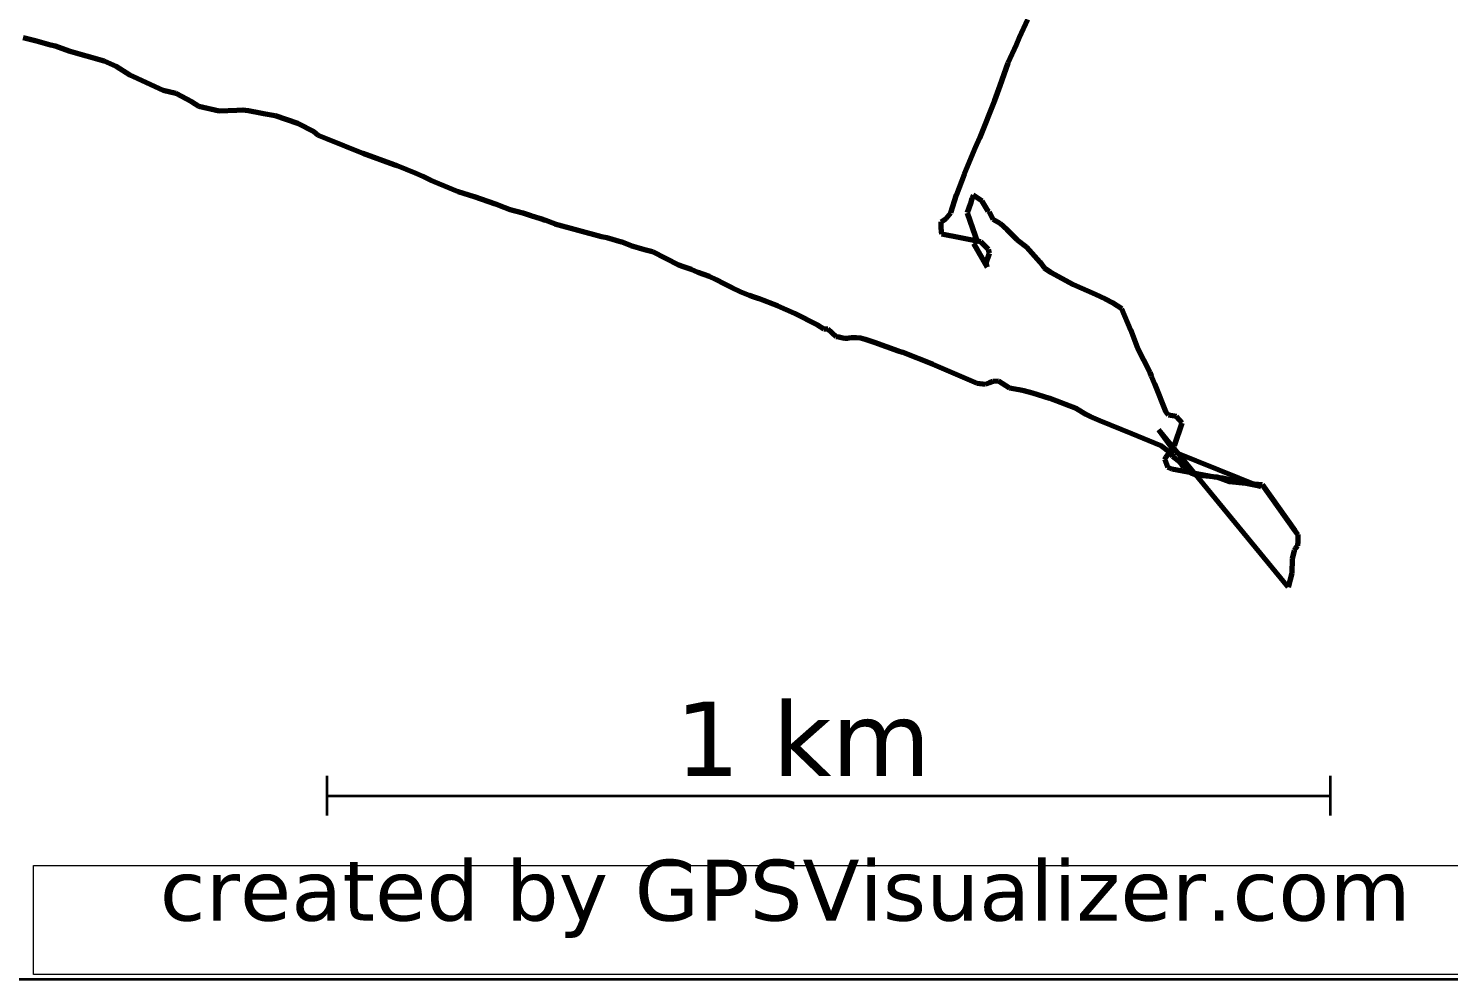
# Model space of a CAD drawing. Header units: inches. Extents: x 0 to 210, y 43 to 254.
# Drawn here: x 80.9 to 123.9, y 43.38 to 72.18 of the extents above; entities that cross this region are included whole.
import ezdxf

# ---------------------------------------------------------------- set-up
doc = ezdxf.new("R2010")
doc.units = ezdxf.units.IN
doc.header["$MEASUREMENT"] = 0
doc.layers.add('Layer 1', color=7, linetype='Continuous')

# ---------------------------------------------------------------- blocks, each defined once
blk = doc.blocks.new('block 475')
at = {"layer": 'Layer 1', "color": 12, "lineweight": 70, "true_color": 0xcc0000}
blk.add_lwpolyline([(80.746, 71.903), (81.152, 71.801)], dxfattribs=at)
blk = doc.blocks.new('block 476')
at = {"layer": 'Layer 1', "color": 12, "lineweight": 70, "true_color": 0xcc0000}
blk.add_lwpolyline([(81.152, 71.801), (81.574, 71.683)], dxfattribs=at)
blk = doc.blocks.new('block 477')
at = {"layer": 'Layer 1', "color": 12, "lineweight": 70, "true_color": 0xcc0000}
blk.add_lwpolyline([(81.574, 71.683), (81.712, 71.646)], dxfattribs=at)
blk = doc.blocks.new('block 478')
at = {"layer": 'Layer 1', "color": 12, "lineweight": 70, "true_color": 0xcc0000}
blk.add_lwpolyline([(81.712, 71.646), (82.13, 71.498)], dxfattribs=at)
blk = doc.blocks.new('block 479')
at = {"layer": 'Layer 1', "color": 12, "lineweight": 70, "true_color": 0xcc0000}
blk.add_lwpolyline([(82.13, 71.498), (83.193, 71.198)], dxfattribs=at)
blk = doc.blocks.new('block 480')
at = {"layer": 'Layer 1', "color": 12, "lineweight": 70, "true_color": 0xcc0000}
blk.add_lwpolyline([(83.193, 71.198), (83.559, 71.036)], dxfattribs=at)
blk = doc.blocks.new('block 481')
at = {"layer": 'Layer 1', "color": 12, "lineweight": 70, "true_color": 0xcc0000}
blk.add_lwpolyline([(83.559, 71.036), (83.971, 70.773)], dxfattribs=at)
blk = doc.blocks.new('block 482')
at = {"layer": 'Layer 1', "color": 12, "lineweight": 70, "true_color": 0xcc0000}
blk.add_lwpolyline([(83.971, 70.773), (84.081, 70.716)], dxfattribs=at)
blk = doc.blocks.new('block 483')
at = {"layer": 'Layer 1', "color": 12, "lineweight": 70, "true_color": 0xcc0000}
blk.add_lwpolyline([(84.081, 70.716), (84.987, 70.301)], dxfattribs=at)
blk = doc.blocks.new('block 484')
at = {"layer": 'Layer 1', "color": 12, "lineweight": 70, "true_color": 0xcc0000}
blk.add_lwpolyline([(84.987, 70.301), (85.367, 70.217)], dxfattribs=at)
blk = doc.blocks.new('block 485')
at = {"layer": 'Layer 1', "color": 12, "lineweight": 70, "true_color": 0xcc0000}
blk.add_lwpolyline([(85.367, 70.217), (85.844, 69.964)], dxfattribs=at)
blk = doc.blocks.new('block 486')
at = {"layer": 'Layer 1', "color": 12, "lineweight": 70, "true_color": 0xcc0000}
blk.add_lwpolyline([(85.844, 69.964), (86.066, 69.819)], dxfattribs=at)
blk = doc.blocks.new('block 487')
at = {"layer": 'Layer 1', "color": 12, "lineweight": 70, "true_color": 0xcc0000}
blk.add_lwpolyline([(86.066, 69.819), (86.68, 69.684)], dxfattribs=at)
blk = doc.blocks.new('block 488')
at = {"layer": 'Layer 1', "color": 12, "lineweight": 70, "true_color": 0xcc0000}
blk.add_lwpolyline([(86.68, 69.684), (87.215, 69.698)], dxfattribs=at)
blk = doc.blocks.new('block 489')
at = {"layer": 'Layer 1', "color": 12, "lineweight": 70, "true_color": 0xcc0000}
blk.add_lwpolyline([(87.215, 69.698), (87.4, 69.708)], dxfattribs=at)
blk = doc.blocks.new('block 490')
at = {"layer": 'Layer 1', "color": 12, "lineweight": 70, "true_color": 0xcc0000}
blk.add_lwpolyline([(87.4, 69.708), (87.554, 69.691)], dxfattribs=at)
blk = doc.blocks.new('block 491')
at = {"layer": 'Layer 1', "color": 12, "lineweight": 70, "true_color": 0xcc0000}
blk.add_lwpolyline([(87.554, 69.691), (87.916, 69.617)], dxfattribs=at)
blk = doc.blocks.new('block 492')
at = {"layer": 'Layer 1', "color": 12, "lineweight": 70, "true_color": 0xcc0000}
blk.add_lwpolyline([(87.916, 69.617), (88.022, 69.6)], dxfattribs=at)
blk = doc.blocks.new('block 493')
at = {"layer": 'Layer 1', "color": 12, "lineweight": 70, "true_color": 0xcc0000}
blk.add_lwpolyline([(88.022, 69.6), (88.372, 69.536)], dxfattribs=at)
blk = doc.blocks.new('block 494')
at = {"layer": 'Layer 1', "color": 12, "lineweight": 70, "true_color": 0xcc0000}
blk.add_lwpolyline([(88.372, 69.536), (89.046, 69.304)], dxfattribs=at)
blk = doc.blocks.new('block 495')
at = {"layer": 'Layer 1', "color": 12, "lineweight": 70, "true_color": 0xcc0000}
blk.add_lwpolyline([(89.046, 69.304), (89.549, 69.054)], dxfattribs=at)
blk = doc.blocks.new('block 496')
at = {"layer": 'Layer 1', "color": 12, "lineweight": 70, "true_color": 0xcc0000}
blk.add_lwpolyline([(89.549, 69.054), (89.672, 68.943)], dxfattribs=at)
blk = doc.blocks.new('block 497')
at = {"layer": 'Layer 1', "color": 12, "lineweight": 70, "true_color": 0xcc0000}
blk.add_lwpolyline([(89.672, 68.943), (89.93, 68.845)], dxfattribs=at)
blk = doc.blocks.new('block 498')
at = {"layer": 'Layer 1', "color": 12, "lineweight": 70, "true_color": 0xcc0000}
blk.add_lwpolyline([(89.93, 68.845), (91.029, 68.403)], dxfattribs=at)
blk = doc.blocks.new('block 499')
at = {"layer": 'Layer 1', "color": 12, "lineweight": 70, "true_color": 0xcc0000}
blk.add_lwpolyline([(91.029, 68.403), (91.965, 68.06)], dxfattribs=at)
blk = doc.blocks.new('block 500')
at = {"layer": 'Layer 1', "color": 12, "lineweight": 70, "true_color": 0xcc0000}
blk.add_lwpolyline([(91.965, 68.06), (92.067, 68.03)], dxfattribs=at)
blk = doc.blocks.new('block 501')
at = {"layer": 'Layer 1', "color": 12, "lineweight": 70, "true_color": 0xcc0000}
blk.add_lwpolyline([(92.067, 68.03), (92.614, 67.804)], dxfattribs=at)
blk = doc.blocks.new('block 502')
at = {"layer": 'Layer 1', "color": 12, "lineweight": 70, "true_color": 0xcc0000}
blk.add_lwpolyline([(92.614, 67.804), (92.85, 67.706)], dxfattribs=at)
blk = doc.blocks.new('block 503')
at = {"layer": 'Layer 1', "color": 12, "lineweight": 70, "true_color": 0xcc0000}
blk.add_lwpolyline([(92.85, 67.706), (93.091, 67.581)], dxfattribs=at)
blk = doc.blocks.new('block 504')
at = {"layer": 'Layer 1', "color": 12, "lineweight": 70, "true_color": 0xcc0000}
blk.add_lwpolyline([(93.091, 67.581), (93.74, 67.308)], dxfattribs=at)
blk = doc.blocks.new('block 505')
at = {"layer": 'Layer 1', "color": 12, "lineweight": 70, "true_color": 0xcc0000}
blk.add_lwpolyline([(93.74, 67.308), (93.913, 67.241)], dxfattribs=at)
blk = doc.blocks.new('block 506')
at = {"layer": 'Layer 1', "color": 12, "lineweight": 70, "true_color": 0xcc0000}
blk.add_lwpolyline([(93.913, 67.241), (94.402, 67.082)], dxfattribs=at)
blk = doc.blocks.new('block 507')
at = {"layer": 'Layer 1', "color": 12, "lineweight": 70, "true_color": 0xcc0000}
blk.add_lwpolyline([(94.402, 67.082), (95.04, 66.863)], dxfattribs=at)
blk = doc.blocks.new('block 508')
at = {"layer": 'Layer 1', "color": 12, "lineweight": 70, "true_color": 0xcc0000}
blk.add_lwpolyline([(95.04, 66.863), (95.323, 66.755)], dxfattribs=at)
blk = doc.blocks.new('block 509')
at = {"layer": 'Layer 1', "color": 12, "lineweight": 70, "true_color": 0xcc0000}
blk.add_lwpolyline([(95.323, 66.755), (95.454, 66.701)], dxfattribs=at)
blk = doc.blocks.new('block 510')
at = {"layer": 'Layer 1', "color": 12, "lineweight": 70, "true_color": 0xcc0000}
blk.add_lwpolyline([(95.454, 66.701), (95.873, 66.587)], dxfattribs=at)
blk = doc.blocks.new('block 511')
at = {"layer": 'Layer 1', "color": 12, "lineweight": 70, "true_color": 0xcc0000}
blk.add_lwpolyline([(95.873, 66.587), (96.118, 66.513)], dxfattribs=at)
blk = doc.blocks.new('block 512')
at = {"layer": 'Layer 1', "color": 12, "lineweight": 70, "true_color": 0xcc0000}
blk.add_lwpolyline([(96.118, 66.513), (96.405, 66.422)], dxfattribs=at)
blk = doc.blocks.new('block 513')
at = {"layer": 'Layer 1', "color": 12, "lineweight": 70, "true_color": 0xcc0000}
blk.add_lwpolyline([(96.405, 66.422), (96.547, 66.368)], dxfattribs=at)
blk = doc.blocks.new('block 514')
at = {"layer": 'Layer 1', "color": 12, "lineweight": 70, "true_color": 0xcc0000}
blk.add_lwpolyline([(96.547, 66.368), (96.844, 66.256)], dxfattribs=at)
blk = doc.blocks.new('block 515')
at = {"layer": 'Layer 1', "color": 12, "lineweight": 70, "true_color": 0xcc0000}
blk.add_lwpolyline([(96.844, 66.256), (98.257, 65.875)], dxfattribs=at)
blk = doc.blocks.new('block 516')
at = {"layer": 'Layer 1', "color": 12, "lineweight": 70, "true_color": 0xcc0000}
blk.add_lwpolyline([(98.257, 65.875), (98.413, 65.845)], dxfattribs=at)
blk = doc.blocks.new('block 517')
at = {"layer": 'Layer 1', "color": 12, "lineweight": 70, "true_color": 0xcc0000}
blk.add_lwpolyline([(98.413, 65.845), (98.863, 65.717)], dxfattribs=at)
blk = doc.blocks.new('block 518')
at = {"layer": 'Layer 1', "color": 12, "lineweight": 70, "true_color": 0xcc0000}
blk.add_lwpolyline([(98.863, 65.717), (99.141, 65.603)], dxfattribs=at)
blk = doc.blocks.new('block 519')
at = {"layer": 'Layer 1', "color": 12, "lineweight": 70, "true_color": 0xcc0000}
blk.add_lwpolyline([(99.141, 65.603), (99.556, 65.481)], dxfattribs=at)
blk = doc.blocks.new('block 520')
at = {"layer": 'Layer 1', "color": 12, "lineweight": 70, "true_color": 0xcc0000}
blk.add_lwpolyline([(99.556, 65.481), (99.683, 65.454)], dxfattribs=at)
blk = doc.blocks.new('block 521')
at = {"layer": 'Layer 1', "color": 12, "lineweight": 70, "true_color": 0xcc0000}
blk.add_lwpolyline([(99.683, 65.454), (99.803, 65.42)], dxfattribs=at)
blk = doc.blocks.new('block 522')
at = {"layer": 'Layer 1', "color": 12, "lineweight": 70, "true_color": 0xcc0000}
blk.add_lwpolyline([(99.803, 65.42), (100.59, 65.013)], dxfattribs=at)
blk = doc.blocks.new('block 523')
at = {"layer": 'Layer 1', "color": 12, "lineweight": 70, "true_color": 0xcc0000}
blk.add_lwpolyline([(100.59, 65.013), (100.723, 64.972)], dxfattribs=at)
blk = doc.blocks.new('block 524')
at = {"layer": 'Layer 1', "color": 12, "lineweight": 70, "true_color": 0xcc0000}
blk.add_lwpolyline([(100.723, 64.972), (100.966, 64.888)], dxfattribs=at)
blk = doc.blocks.new('block 525')
at = {"layer": 'Layer 1', "color": 12, "lineweight": 70, "true_color": 0xcc0000}
blk.add_lwpolyline([(100.966, 64.888), (101.174, 64.794)], dxfattribs=at)
blk = doc.blocks.new('block 526')
at = {"layer": 'Layer 1', "color": 12, "lineweight": 70, "true_color": 0xcc0000}
blk.add_lwpolyline([(101.174, 64.794), (101.513, 64.672)], dxfattribs=at)
blk = doc.blocks.new('block 527')
at = {"layer": 'Layer 1', "color": 12, "lineweight": 70, "true_color": 0xcc0000}
blk.add_lwpolyline([(101.513, 64.672), (101.73, 64.571)], dxfattribs=at)
blk = doc.blocks.new('block 528')
at = {"layer": 'Layer 1', "color": 12, "lineweight": 70, "true_color": 0xcc0000}
blk.add_lwpolyline([(101.73, 64.571), (101.963, 64.45)], dxfattribs=at)
blk = doc.blocks.new('block 529')
at = {"layer": 'Layer 1', "color": 12, "lineweight": 70, "true_color": 0xcc0000}
blk.add_lwpolyline([(101.963, 64.45), (102.198, 64.332)], dxfattribs=at)
blk = doc.blocks.new('block 530')
at = {"layer": 'Layer 1', "color": 12, "lineweight": 70, "true_color": 0xcc0000}
blk.add_lwpolyline([(102.198, 64.332), (102.45, 64.214)], dxfattribs=at)
blk = doc.blocks.new('block 531')
at = {"layer": 'Layer 1', "color": 12, "lineweight": 70, "true_color": 0xcc0000}
blk.add_lwpolyline([(102.45, 64.214), (102.731, 64.099)], dxfattribs=at)
blk = doc.blocks.new('block 532')
at = {"layer": 'Layer 1', "color": 12, "lineweight": 70, "true_color": 0xcc0000}
blk.add_lwpolyline([(102.731, 64.099), (102.87, 64.049)], dxfattribs=at)
blk = doc.blocks.new('block 533')
at = {"layer": 'Layer 1', "color": 12, "lineweight": 70, "true_color": 0xcc0000}
blk.add_lwpolyline([(102.87, 64.049), (103.022, 63.998)], dxfattribs=at)
blk = doc.blocks.new('block 534')
at = {"layer": 'Layer 1', "color": 12, "lineweight": 70, "true_color": 0xcc0000}
blk.add_lwpolyline([(103.022, 63.998), (103.59, 63.776)], dxfattribs=at)
blk = doc.blocks.new('block 535')
at = {"layer": 'Layer 1', "color": 12, "lineweight": 70, "true_color": 0xcc0000}
blk.add_lwpolyline([(103.59, 63.776), (104.094, 63.557)], dxfattribs=at)
blk = doc.blocks.new('block 536')
at = {"layer": 'Layer 1', "color": 12, "lineweight": 70, "true_color": 0xcc0000}
blk.add_lwpolyline([(104.094, 63.557), (104.791, 63.202)], dxfattribs=at)
blk = doc.blocks.new('block 537')
at = {"layer": 'Layer 1', "color": 12, "lineweight": 70, "true_color": 0xcc0000}
blk.add_lwpolyline([(104.791, 63.202), (104.984, 63.085)], dxfattribs=at)
blk = doc.blocks.new('block 538')
at = {"layer": 'Layer 1', "color": 12, "lineweight": 70, "true_color": 0xcc0000}
blk.add_lwpolyline([(104.984, 63.085), (105.107, 63.081)], dxfattribs=at)
blk = doc.blocks.new('block 539')
at = {"layer": 'Layer 1', "color": 12, "lineweight": 70, "true_color": 0xcc0000}
blk.add_lwpolyline([(105.107, 63.081), (105.359, 62.849)], dxfattribs=at)
blk = doc.blocks.new('block 540')
at = {"layer": 'Layer 1', "color": 12, "lineweight": 70, "true_color": 0xcc0000}
blk.add_lwpolyline([(105.359, 62.849), (105.44, 62.838)], dxfattribs=at)
blk = doc.blocks.new('block 541')
at = {"layer": 'Layer 1', "color": 12, "lineweight": 70, "true_color": 0xcc0000}
blk.add_lwpolyline([(105.44, 62.838), (105.525, 62.818)], dxfattribs=at)
blk = doc.blocks.new('block 542')
at = {"layer": 'Layer 1', "color": 12, "lineweight": 70, "true_color": 0xcc0000}
blk.add_lwpolyline([(105.525, 62.818), (105.615, 62.794)], dxfattribs=at)
blk = doc.blocks.new('block 543')
at = {"layer": 'Layer 1', "color": 12, "lineweight": 70, "true_color": 0xcc0000}
blk.add_lwpolyline([(105.615, 62.794), (105.708, 62.794)], dxfattribs=at)
blk = doc.blocks.new('block 544')
at = {"layer": 'Layer 1', "color": 12, "lineweight": 70, "true_color": 0xcc0000}
blk.add_lwpolyline([(105.708, 62.794), (105.808, 62.815)], dxfattribs=at)
blk = doc.blocks.new('block 545')
at = {"layer": 'Layer 1', "color": 12, "lineweight": 70, "true_color": 0xcc0000}
blk.add_lwpolyline([(105.808, 62.815), (105.966, 62.818)], dxfattribs=at)
blk = doc.blocks.new('block 546')
at = {"layer": 'Layer 1', "color": 12, "lineweight": 70, "true_color": 0xcc0000}
blk.add_lwpolyline([(105.966, 62.818), (106.097, 62.804)], dxfattribs=at)
blk = doc.blocks.new('block 547')
at = {"layer": 'Layer 1', "color": 12, "lineweight": 70, "true_color": 0xcc0000}
blk.add_lwpolyline([(106.097, 62.804), (106.241, 62.771)], dxfattribs=at)
blk = doc.blocks.new('block 548')
at = {"layer": 'Layer 1', "color": 12, "lineweight": 70, "true_color": 0xcc0000}
blk.add_lwpolyline([(106.241, 62.771), (106.507, 62.677)], dxfattribs=at)
blk = doc.blocks.new('block 549')
at = {"layer": 'Layer 1', "color": 12, "lineweight": 70, "true_color": 0xcc0000}
blk.add_lwpolyline([(106.507, 62.677), (107.236, 62.417)], dxfattribs=at)
blk = doc.blocks.new('block 550')
at = {"layer": 'Layer 1', "color": 12, "lineweight": 70, "true_color": 0xcc0000}
blk.add_lwpolyline([(107.236, 62.417), (107.364, 62.37)], dxfattribs=at)
blk = doc.blocks.new('block 551')
at = {"layer": 'Layer 1', "color": 12, "lineweight": 70, "true_color": 0xcc0000}
blk.add_lwpolyline([(107.364, 62.37), (108.282, 62.006)], dxfattribs=at)
blk = doc.blocks.new('block 552')
at = {"layer": 'Layer 1', "color": 12, "lineweight": 70, "true_color": 0xcc0000}
blk.add_lwpolyline([(108.282, 62.006), (109.632, 61.44)], dxfattribs=at)
blk = doc.blocks.new('block 553')
at = {"layer": 'Layer 1', "color": 12, "lineweight": 70, "true_color": 0xcc0000}
blk.add_lwpolyline([(109.632, 61.44), (109.88, 61.402)], dxfattribs=at)
blk = doc.blocks.new('block 554')
at = {"layer": 'Layer 1', "color": 12, "lineweight": 70, "true_color": 0xcc0000}
blk.add_lwpolyline([(109.88, 61.402), (110.005, 61.456)], dxfattribs=at)
blk = doc.blocks.new('block 555')
at = {"layer": 'Layer 1', "color": 12, "lineweight": 70, "true_color": 0xcc0000}
blk.add_lwpolyline([(110.005, 61.456), (110.111, 61.497)], dxfattribs=at)
blk = doc.blocks.new('block 556')
at = {"layer": 'Layer 1', "color": 12, "lineweight": 70, "true_color": 0xcc0000}
blk.add_lwpolyline([(110.111, 61.497), (110.271, 61.507)], dxfattribs=at)
blk = doc.blocks.new('block 557')
at = {"layer": 'Layer 1', "color": 12, "lineweight": 70, "true_color": 0xcc0000}
blk.add_lwpolyline([(110.271, 61.507), (110.606, 61.298)], dxfattribs=at)
blk = doc.blocks.new('block 558')
at = {"layer": 'Layer 1', "color": 12, "lineweight": 70, "true_color": 0xcc0000}
blk.add_lwpolyline([(110.606, 61.298), (110.889, 61.248)], dxfattribs=at)
blk = doc.blocks.new('block 559')
at = {"layer": 'Layer 1', "color": 12, "lineweight": 70, "true_color": 0xcc0000}
blk.add_lwpolyline([(110.889, 61.248), (111.039, 61.217)], dxfattribs=at)
blk = doc.blocks.new('block 560')
at = {"layer": 'Layer 1', "color": 12, "lineweight": 70, "true_color": 0xcc0000}
blk.add_lwpolyline([(111.039, 61.217), (111.305, 61.146)], dxfattribs=at)
blk = doc.blocks.new('block 561')
at = {"layer": 'Layer 1', "color": 12, "lineweight": 70, "true_color": 0xcc0000}
blk.add_lwpolyline([(111.305, 61.146), (111.821, 60.984)], dxfattribs=at)
blk = doc.blocks.new('block 562')
at = {"layer": 'Layer 1', "color": 12, "lineweight": 70, "true_color": 0xcc0000}
blk.add_lwpolyline([(111.821, 60.984), (112.641, 60.664)], dxfattribs=at)
blk = doc.blocks.new('block 563')
at = {"layer": 'Layer 1', "color": 12, "lineweight": 70, "true_color": 0xcc0000}
blk.add_lwpolyline([(112.641, 60.664), (112.92, 60.492)], dxfattribs=at)
blk = doc.blocks.new('block 564')
at = {"layer": 'Layer 1', "color": 12, "lineweight": 70, "true_color": 0xcc0000}
blk.add_lwpolyline([(112.92, 60.492), (113.059, 60.428)], dxfattribs=at)
blk = doc.blocks.new('block 565')
at = {"layer": 'Layer 1', "color": 12, "lineweight": 70, "true_color": 0xcc0000}
blk.add_lwpolyline([(113.059, 60.428), (113.346, 60.304)], dxfattribs=at)
blk = doc.blocks.new('block 566')
at = {"layer": 'Layer 1', "color": 12, "lineweight": 70, "true_color": 0xcc0000}
blk.add_lwpolyline([(113.346, 60.304), (114.308, 59.916)], dxfattribs=at)
blk = doc.blocks.new('block 567')
at = {"layer": 'Layer 1', "color": 12, "lineweight": 70, "true_color": 0xcc0000}
blk.add_lwpolyline([(114.308, 59.916), (115.173, 59.559)], dxfattribs=at)
blk = doc.blocks.new('block 568')
at = {"layer": 'Layer 1', "color": 12, "lineweight": 70, "true_color": 0xcc0000}
blk.add_lwpolyline([(115.173, 59.559), (115.465, 59.333)], dxfattribs=at)
blk = doc.blocks.new('block 569')
at = {"layer": 'Layer 1', "color": 12, "lineweight": 70, "true_color": 0xcc0000}
blk.add_lwpolyline([(115.465, 59.333), (115.548, 59.215)], dxfattribs=at)
blk = doc.blocks.new('block 570')
at = {"layer": 'Layer 1', "color": 12, "lineweight": 70, "true_color": 0xcc0000}
blk.add_lwpolyline([(115.548, 59.215), (115.756, 59.053)], dxfattribs=at)
blk = doc.blocks.new('block 571')
at = {"layer": 'Layer 1', "color": 12, "lineweight": 70, "true_color": 0xcc0000}
blk.add_lwpolyline([(115.756, 59.053), (115.787, 59.023)], dxfattribs=at)
blk = doc.blocks.new('block 572')
at = {"layer": 'Layer 1', "color": 12, "lineweight": 70, "true_color": 0xcc0000}
blk.add_lwpolyline([(115.787, 59.023), (115.837, 58.941)], dxfattribs=at)
blk = doc.blocks.new('block 573')
at = {"layer": 'Layer 1', "color": 12, "lineweight": 70, "true_color": 0xcc0000}
blk.add_lwpolyline([(115.837, 58.941), (115.879, 58.884)], dxfattribs=at)
blk = doc.blocks.new('block 574')
at = {"layer": 'Layer 1', "color": 12, "lineweight": 70, "true_color": 0xcc0000}
blk.add_lwpolyline([(115.879, 58.884), (115.956, 58.831)], dxfattribs=at)
blk = doc.blocks.new('block 575')
at = {"layer": 'Layer 1', "color": 12, "lineweight": 70, "true_color": 0xcc0000}
blk.add_lwpolyline([(115.956, 58.831), (116.047, 58.763)], dxfattribs=at)
blk = doc.blocks.new('block 576')
at = {"layer": 'Layer 1', "color": 12, "lineweight": 70, "true_color": 0xcc0000}
blk.add_lwpolyline([(116.047, 58.763), (116.143, 58.699)], dxfattribs=at)
blk = doc.blocks.new('block 577')
at = {"layer": 'Layer 1', "color": 12, "lineweight": 70, "true_color": 0xcc0000}
blk.add_lwpolyline([(116.143, 58.699), (116.243, 58.655)], dxfattribs=at)
blk = doc.blocks.new('block 578')
at = {"layer": 'Layer 1', "color": 12, "lineweight": 70, "true_color": 0xcc0000}
blk.add_lwpolyline([(116.243, 58.655), (116.886, 58.601)], dxfattribs=at)
blk = doc.blocks.new('block 579')
at = {"layer": 'Layer 1', "color": 12, "lineweight": 70, "true_color": 0xcc0000}
blk.add_lwpolyline([(116.886, 58.601), (117.264, 58.456)], dxfattribs=at)
blk = doc.blocks.new('block 580')
at = {"layer": 'Layer 1', "color": 12, "lineweight": 70, "true_color": 0xcc0000}
blk.add_lwpolyline([(117.264, 58.456), (117.666, 58.419)], dxfattribs=at)
blk = doc.blocks.new('block 581')
at = {"layer": 'Layer 1', "color": 12, "lineweight": 70, "true_color": 0xcc0000}
blk.add_lwpolyline([(117.666, 58.419), (118.257, 58.365)], dxfattribs=at)
blk = doc.blocks.new('block 582')
at = {"layer": 'Layer 1', "color": 12, "lineweight": 70, "true_color": 0xcc0000}
blk.add_lwpolyline([(118.257, 58.365), (119.245, 56.973)], dxfattribs=at)
blk = doc.blocks.new('block 583')
at = {"layer": 'Layer 1', "color": 12, "lineweight": 70, "true_color": 0xcc0000}
blk.add_lwpolyline([(119.245, 56.973), (119.335, 56.852)], dxfattribs=at)
blk = doc.blocks.new('block 584')
at = {"layer": 'Layer 1', "color": 12, "lineweight": 70, "true_color": 0xcc0000}
blk.add_lwpolyline([(119.335, 56.852), (119.341, 56.768)], dxfattribs=at)
blk = doc.blocks.new('block 585')
at = {"layer": 'Layer 1', "color": 12, "lineweight": 70, "true_color": 0xcc0000}
blk.add_lwpolyline([(119.341, 56.768), (119.341, 56.69)], dxfattribs=at)
blk = doc.blocks.new('block 586')
at = {"layer": 'Layer 1', "color": 12, "lineweight": 70, "true_color": 0xcc0000}
blk.add_lwpolyline([(119.341, 56.69), (119.337, 56.619)], dxfattribs=at)
blk = doc.blocks.new('block 587')
at = {"layer": 'Layer 1', "color": 12, "lineweight": 70, "true_color": 0xcc0000}
blk.add_lwpolyline([(119.337, 56.619), (119.331, 56.539)], dxfattribs=at)
blk = doc.blocks.new('block 588')
at = {"layer": 'Layer 1', "color": 12, "lineweight": 70, "true_color": 0xcc0000}
blk.add_lwpolyline([(119.331, 56.539), (119.326, 56.515)], dxfattribs=at)
blk = doc.blocks.new('block 589')
at = {"layer": 'Layer 1', "color": 12, "lineweight": 70, "true_color": 0xcc0000}
blk.add_lwpolyline([(119.326, 56.515), (119.293, 56.474)], dxfattribs=at)
blk = doc.blocks.new('block 590')
at = {"layer": 'Layer 1', "color": 12, "lineweight": 70, "true_color": 0xcc0000}
blk.add_lwpolyline([(119.293, 56.474), (119.26, 56.434)], dxfattribs=at)
blk = doc.blocks.new('block 591')
at = {"layer": 'Layer 1', "color": 12, "lineweight": 70, "true_color": 0xcc0000}
blk.add_lwpolyline([(119.26, 56.434), (119.224, 56.373)], dxfattribs=at)
blk = doc.blocks.new('block 592')
at = {"layer": 'Layer 1', "color": 12, "lineweight": 70, "true_color": 0xcc0000}
blk.add_lwpolyline([(119.224, 56.373), (119.164, 56.12)], dxfattribs=at)
blk = doc.blocks.new('block 593')
at = {"layer": 'Layer 1', "color": 12, "lineweight": 70, "true_color": 0xcc0000}
blk.add_lwpolyline([(119.164, 56.12), (119.158, 55.686)], dxfattribs=at)
blk = doc.blocks.new('block 594')
at = {"layer": 'Layer 1', "color": 12, "lineweight": 70, "true_color": 0xcc0000}
blk.add_lwpolyline([(119.158, 55.686), (119.046, 55.261)], dxfattribs=at)
blk = doc.blocks.new('block 595')
at = {"layer": 'Layer 1', "color": 12, "lineweight": 70, "true_color": 0xcc0000}
blk.add_lwpolyline([(119.046, 55.261), (115.126, 60.027)], dxfattribs=at)
blk = doc.blocks.new('block 596')
at = {"layer": 'Layer 1', "color": 12, "lineweight": 70, "true_color": 0xcc0000}
blk.add_lwpolyline([(115.126, 60.027), (115.29, 59.798)], dxfattribs=at)
blk = doc.blocks.new('block 597')
at = {"layer": 'Layer 1', "color": 12, "lineweight": 70, "true_color": 0xcc0000}
blk.add_lwpolyline([(115.29, 59.798), (115.619, 59.343)], dxfattribs=at)
blk = doc.blocks.new('block 598')
at = {"layer": 'Layer 1', "color": 12, "lineweight": 70, "true_color": 0xcc0000}
blk.add_lwpolyline([(115.619, 59.343), (118.226, 58.301)], dxfattribs=at)
blk = doc.blocks.new('block 599')
at = {"layer": 'Layer 1', "color": 12, "lineweight": 70, "true_color": 0xcc0000}
blk.add_lwpolyline([(118.226, 58.301), (118.18, 58.321)], dxfattribs=at)
blk = doc.blocks.new('block 600')
at = {"layer": 'Layer 1', "color": 12, "lineweight": 70, "true_color": 0xcc0000}
blk.add_lwpolyline([(118.18, 58.321), (117.675, 58.419)], dxfattribs=at)
blk = doc.blocks.new('block 601')
at = {"layer": 'Layer 1', "color": 12, "lineweight": 70, "true_color": 0xcc0000}
blk.add_lwpolyline([(117.675, 58.419), (117.054, 58.561)], dxfattribs=at)
blk = doc.blocks.new('block 602')
at = {"layer": 'Layer 1', "color": 12, "lineweight": 70, "true_color": 0xcc0000}
blk.add_lwpolyline([(117.054, 58.561), (116.815, 58.591)], dxfattribs=at)
blk = doc.blocks.new('block 603')
at = {"layer": 'Layer 1', "color": 12, "lineweight": 70, "true_color": 0xcc0000}
blk.add_lwpolyline([(116.815, 58.591), (115.527, 58.827)], dxfattribs=at)
blk = doc.blocks.new('block 604')
at = {"layer": 'Layer 1', "color": 12, "lineweight": 70, "true_color": 0xcc0000}
blk.add_lwpolyline([(115.527, 58.827), (115.406, 58.884)], dxfattribs=at)
blk = doc.blocks.new('block 605')
at = {"layer": 'Layer 1', "color": 12, "lineweight": 70, "true_color": 0xcc0000}
blk.add_lwpolyline([(115.406, 58.884), (115.313, 59.121)], dxfattribs=at)
blk = doc.blocks.new('block 606')
at = {"layer": 'Layer 1', "color": 12, "lineweight": 70, "true_color": 0xcc0000}
blk.add_lwpolyline([(115.313, 59.121), (115.34, 59.198)], dxfattribs=at)
blk = doc.blocks.new('block 607')
at = {"layer": 'Layer 1', "color": 12, "lineweight": 70, "true_color": 0xcc0000}
blk.add_lwpolyline([(115.34, 59.198), (115.608, 59.545)], dxfattribs=at)
blk = doc.blocks.new('block 608')
at = {"layer": 'Layer 1', "color": 12, "lineweight": 70, "true_color": 0xcc0000}
blk.add_lwpolyline([(115.608, 59.545), (115.833, 60.236)], dxfattribs=at)
blk = doc.blocks.new('block 609')
at = {"layer": 'Layer 1', "color": 12, "lineweight": 70, "true_color": 0xcc0000}
blk.add_lwpolyline([(115.833, 60.236), (115.668, 60.422)], dxfattribs=at)
blk = doc.blocks.new('block 610')
at = {"layer": 'Layer 1', "color": 12, "lineweight": 70, "true_color": 0xcc0000}
blk.add_lwpolyline([(115.668, 60.422), (115.427, 60.469)], dxfattribs=at)
blk = doc.blocks.new('block 611')
at = {"layer": 'Layer 1', "color": 12, "lineweight": 70, "true_color": 0xcc0000}
blk.add_lwpolyline([(115.427, 60.469), (115.344, 60.567)], dxfattribs=at)
blk = doc.blocks.new('block 612')
at = {"layer": 'Layer 1', "color": 12, "lineweight": 70, "true_color": 0xcc0000}
blk.add_lwpolyline([(115.344, 60.567), (115.005, 61.406)], dxfattribs=at)
blk = doc.blocks.new('block 613')
at = {"layer": 'Layer 1', "color": 12, "lineweight": 70, "true_color": 0xcc0000}
blk.add_lwpolyline([(115.005, 61.406), (114.905, 61.649)], dxfattribs=at)
blk = doc.blocks.new('block 614')
at = {"layer": 'Layer 1', "color": 12, "lineweight": 70, "true_color": 0xcc0000}
blk.add_lwpolyline([(114.905, 61.649), (114.863, 61.753)], dxfattribs=at)
blk = doc.blocks.new('block 615')
at = {"layer": 'Layer 1', "color": 12, "lineweight": 70, "true_color": 0xcc0000}
blk.add_lwpolyline([(114.863, 61.753), (114.483, 62.501)], dxfattribs=at)
blk = doc.blocks.new('block 616')
at = {"layer": 'Layer 1', "color": 12, "lineweight": 70, "true_color": 0xcc0000}
blk.add_lwpolyline([(114.483, 62.501), (114.279, 63.037)], dxfattribs=at)
blk = doc.blocks.new('block 617')
at = {"layer": 'Layer 1', "color": 12, "lineweight": 70, "true_color": 0xcc0000}
blk.add_lwpolyline([(114.279, 63.037), (114.008, 63.688)], dxfattribs=at)
blk = doc.blocks.new('block 618')
at = {"layer": 'Layer 1', "color": 12, "lineweight": 70, "true_color": 0xcc0000}
blk.add_lwpolyline([(114.008, 63.688), (113.725, 63.87)], dxfattribs=at)
blk = doc.blocks.new('block 619')
at = {"layer": 'Layer 1', "color": 12, "lineweight": 70, "true_color": 0xcc0000}
blk.add_lwpolyline([(113.725, 63.87), (113.517, 63.981)], dxfattribs=at)
blk = doc.blocks.new('block 620')
at = {"layer": 'Layer 1', "color": 12, "lineweight": 70, "true_color": 0xcc0000}
blk.add_lwpolyline([(113.517, 63.981), (113.213, 64.123)], dxfattribs=at)
blk = doc.blocks.new('block 621')
at = {"layer": 'Layer 1', "color": 12, "lineweight": 70, "true_color": 0xcc0000}
blk.add_lwpolyline([(113.213, 64.123), (112.541, 64.409)], dxfattribs=at)
blk = doc.blocks.new('block 622')
at = {"layer": 'Layer 1', "color": 12, "lineweight": 70, "true_color": 0xcc0000}
blk.add_lwpolyline([(112.541, 64.409), (111.861, 64.79)], dxfattribs=at)
blk = doc.blocks.new('block 623')
at = {"layer": 'Layer 1', "color": 12, "lineweight": 70, "true_color": 0xcc0000}
blk.add_lwpolyline([(111.861, 64.79), (111.671, 64.921)], dxfattribs=at)
blk = doc.blocks.new('block 624')
at = {"layer": 'Layer 1', "color": 12, "lineweight": 70, "true_color": 0xcc0000}
blk.add_lwpolyline([(111.671, 64.921), (111.538, 65.1)], dxfattribs=at)
blk = doc.blocks.new('block 625')
at = {"layer": 'Layer 1', "color": 12, "lineweight": 70, "true_color": 0xcc0000}
blk.add_lwpolyline([(111.538, 65.1), (111.137, 65.555)], dxfattribs=at)
blk = doc.blocks.new('block 626')
at = {"layer": 'Layer 1', "color": 12, "lineweight": 70, "true_color": 0xcc0000}
blk.add_lwpolyline([(111.137, 65.555), (110.841, 65.774)], dxfattribs=at)
blk = doc.blocks.new('block 627')
at = {"layer": 'Layer 1', "color": 12, "lineweight": 70, "true_color": 0xcc0000}
blk.add_lwpolyline([(110.841, 65.774), (110.542, 66.081)], dxfattribs=at)
blk = doc.blocks.new('block 628')
at = {"layer": 'Layer 1', "color": 12, "lineweight": 70, "true_color": 0xcc0000}
blk.add_lwpolyline([(110.542, 66.081), (110.321, 66.273)], dxfattribs=at)
blk = doc.blocks.new('block 629')
at = {"layer": 'Layer 1', "color": 12, "lineweight": 70, "true_color": 0xcc0000}
blk.add_lwpolyline([(110.321, 66.273), (110.111, 66.388)], dxfattribs=at)
blk = doc.blocks.new('block 630')
at = {"layer": 'Layer 1', "color": 12, "lineweight": 70, "true_color": 0xcc0000}
blk.add_lwpolyline([(110.111, 66.388), (109.999, 66.621)], dxfattribs=at)
blk = doc.blocks.new('block 631')
at = {"layer": 'Layer 1', "color": 12, "lineweight": 70, "true_color": 0xcc0000}
blk.add_lwpolyline([(109.999, 66.621), (109.961, 66.647)], dxfattribs=at)
blk = doc.blocks.new('block 632')
at = {"layer": 'Layer 1', "color": 12, "lineweight": 70, "true_color": 0xcc0000}
blk.add_lwpolyline([(109.961, 66.647), (109.776, 66.948)], dxfattribs=at)
blk = doc.blocks.new('block 633')
at = {"layer": 'Layer 1', "color": 12, "lineweight": 70, "true_color": 0xcc0000}
blk.add_lwpolyline([(109.776, 66.948), (109.51, 67.126)], dxfattribs=at)
blk = doc.blocks.new('block 634')
at = {"layer": 'Layer 1', "color": 12, "lineweight": 70, "true_color": 0xcc0000}
blk.add_lwpolyline([(109.51, 67.126), (109.468, 67.025)], dxfattribs=at)
blk = doc.blocks.new('block 635')
at = {"layer": 'Layer 1', "color": 12, "lineweight": 70, "true_color": 0xcc0000}
blk.add_lwpolyline([(109.468, 67.025), (109.423, 66.873)], dxfattribs=at)
blk = doc.blocks.new('block 636')
at = {"layer": 'Layer 1', "color": 12, "lineweight": 70, "true_color": 0xcc0000}
blk.add_lwpolyline([(109.423, 66.873), (109.379, 66.738)], dxfattribs=at)
blk = doc.blocks.new('block 637')
at = {"layer": 'Layer 1', "color": 12, "lineweight": 70, "true_color": 0xcc0000}
blk.add_lwpolyline([(109.379, 66.738), (109.325, 66.59)], dxfattribs=at)
blk = doc.blocks.new('block 638')
at = {"layer": 'Layer 1', "color": 12, "lineweight": 70, "true_color": 0xcc0000}
blk.add_lwpolyline([(109.325, 66.59), (109.651, 65.66)], dxfattribs=at)
blk = doc.blocks.new('block 639')
at = {"layer": 'Layer 1', "color": 12, "lineweight": 70, "true_color": 0xcc0000}
blk.add_lwpolyline([(109.651, 65.66), (109.62, 65.798)], dxfattribs=at)
blk = doc.blocks.new('block 640')
at = {"layer": 'Layer 1', "color": 12, "lineweight": 70, "true_color": 0xcc0000}
blk.add_lwpolyline([(109.62, 65.798), (109.522, 65.667)], dxfattribs=at)
blk = doc.blocks.new('block 641')
at = {"layer": 'Layer 1', "color": 12, "lineweight": 70, "true_color": 0xcc0000}
blk.add_lwpolyline([(109.522, 65.667), (109.932, 64.942)], dxfattribs=at)
blk = doc.blocks.new('block 642')
at = {"layer": 'Layer 1', "color": 12, "lineweight": 70, "true_color": 0xcc0000}
blk.add_lwpolyline([(109.932, 64.942), (109.903, 65.077)], dxfattribs=at)
blk = doc.blocks.new('block 643')
at = {"layer": 'Layer 1', "color": 12, "lineweight": 70, "true_color": 0xcc0000}
blk.add_lwpolyline([(109.903, 65.077), (110.001, 65.366)], dxfattribs=at)
blk = doc.blocks.new('block 644')
at = {"layer": 'Layer 1', "color": 12, "lineweight": 70, "true_color": 0xcc0000}
blk.add_lwpolyline([(110.001, 65.366), (109.968, 65.481)], dxfattribs=at)
blk = doc.blocks.new('block 645')
at = {"layer": 'Layer 1', "color": 12, "lineweight": 70, "true_color": 0xcc0000}
blk.add_lwpolyline([(109.968, 65.481), (109.743, 65.717)], dxfattribs=at)
blk = doc.blocks.new('block 646')
at = {"layer": 'Layer 1', "color": 12, "lineweight": 70, "true_color": 0xcc0000}
blk.add_lwpolyline([(109.743, 65.717), (108.563, 65.946)], dxfattribs=at)
blk = doc.blocks.new('block 647')
at = {"layer": 'Layer 1', "color": 12, "lineweight": 70, "true_color": 0xcc0000}
blk.add_lwpolyline([(108.563, 65.946), (108.548, 66.037)], dxfattribs=at)
blk = doc.blocks.new('block 648')
at = {"layer": 'Layer 1', "color": 12, "lineweight": 70, "true_color": 0xcc0000}
blk.add_lwpolyline([(108.548, 66.037), (108.536, 66.142)], dxfattribs=at)
blk = doc.blocks.new('block 649')
at = {"layer": 'Layer 1', "color": 12, "lineweight": 70, "true_color": 0xcc0000}
blk.add_lwpolyline([(108.536, 66.142), (108.54, 66.321)], dxfattribs=at)
blk = doc.blocks.new('block 650')
at = {"layer": 'Layer 1', "color": 12, "lineweight": 70, "true_color": 0xcc0000}
blk.add_lwpolyline([(108.54, 66.321), (108.694, 66.422)], dxfattribs=at)
blk = doc.blocks.new('block 651')
at = {"layer": 'Layer 1', "color": 12, "lineweight": 70, "true_color": 0xcc0000}
blk.add_lwpolyline([(108.694, 66.422), (108.833, 66.587)], dxfattribs=at)
blk = doc.blocks.new('block 652')
at = {"layer": 'Layer 1', "color": 12, "lineweight": 70, "true_color": 0xcc0000}
blk.add_lwpolyline([(108.833, 66.587), (109.008, 67.133)], dxfattribs=at)
blk = doc.blocks.new('block 653')
at = {"layer": 'Layer 1', "color": 12, "lineweight": 70, "true_color": 0xcc0000}
blk.add_lwpolyline([(109.008, 67.133), (109.247, 67.773)], dxfattribs=at)
blk = doc.blocks.new('block 654')
at = {"layer": 'Layer 1', "color": 12, "lineweight": 70, "true_color": 0xcc0000}
blk.add_lwpolyline([(109.247, 67.773), (109.578, 68.569)], dxfattribs=at)
blk = doc.blocks.new('block 655')
at = {"layer": 'Layer 1', "color": 12, "lineweight": 70, "true_color": 0xcc0000}
blk.add_lwpolyline([(109.578, 68.569), (109.712, 68.859)], dxfattribs=at)
blk = doc.blocks.new('block 656')
at = {"layer": 'Layer 1', "color": 12, "lineweight": 70, "true_color": 0xcc0000}
blk.add_lwpolyline([(109.712, 68.859), (110.163, 70.001)], dxfattribs=at)
blk = doc.blocks.new('block 657')
at = {"layer": 'Layer 1', "color": 12, "lineweight": 70, "true_color": 0xcc0000}
blk.add_lwpolyline([(110.163, 70.001), (110.323, 70.443)], dxfattribs=at)
blk = doc.blocks.new('block 658')
at = {"layer": 'Layer 1', "color": 12, "lineweight": 70, "true_color": 0xcc0000}
blk.add_lwpolyline([(110.323, 70.443), (110.565, 71.131)], dxfattribs=at)
blk = doc.blocks.new('block 659')
at = {"layer": 'Layer 1', "color": 12, "lineweight": 70, "true_color": 0xcc0000}
blk.add_lwpolyline([(110.565, 71.131), (110.825, 71.683)], dxfattribs=at)
blk = doc.blocks.new('block 660')
at = {"layer": 'Layer 1', "color": 12, "lineweight": 70, "true_color": 0xcc0000}
blk.add_lwpolyline([(110.825, 71.683), (110.91, 71.899)], dxfattribs=at)
blk = doc.blocks.new('block 661')
at = {"layer": 'Layer 1', "color": 12, "lineweight": 70, "true_color": 0xcc0000}
blk.add_lwpolyline([(110.91, 71.899), (111.168, 72.449)], dxfattribs=at)
blk = doc.blocks.new('block 2')
at = {"layer": 'Layer 1'}
for name in ['block 661', 'block 475', 'block 660', 'block 476', 'block 477', 'block 478', 'block 479', 'block 659', 'block 480', 'block 481', 'block 658', 'block 482', 'block 483', 'block 484', 'block 485', 'block 657', 'block 486', 'block 487', 'block 488', 'block 489', 'block 490', 'block 491', 'block 656', 'block 492', 'block 493', 'block 494', 'block 495', 'block 496', 'block 497', 'block 498', 'block 655', 'block 499', 'block 654', 'block 500', 'block 501', 'block 502', 'block 503', 'block 504', 'block 653', 'block 505', 'block 506', 'block 507', 'block 652', 'block 634', 'block 633', 'block 508', 'block 509', 'block 510', 'block 637', 'block 636', 'block 635', 'block 632', 'block 511', 'block 512', 'block 513', 'block 514', 'block 515', 'block 649', 'block 650', 'block 651', 'block 638', 'block 631', 'block 630', 'block 629', 'block 628', 'block 516', 'block 517', 'block 648', 'block 647', 'block 646', 'block 640', 'block 639', 'block 627', 'block 518', 'block 519', 'block 520', 'block 521', 'block 522', 'block 641', 'block 645', 'block 643', 'block 644', 'block 626', 'block 625', 'block 523', 'block 524', 'block 642', 'block 624', 'block 525', 'block 526', 'block 527', 'block 528', 'block 623', 'block 622', 'block 529', 'block 530', 'block 531', 'block 532', 'block 621', 'block 620', 'block 533', 'block 534', 'block 535', 'block 619', 'block 618', 'block 617', 'block 536', 'block 537', 'block 538', 'block 539', 'block 540', 'block 541', 'block 542', 'block 543', 'block 544', 'block 545', 'block 546', 'block 547', 'block 616', 'block 548', 'block 549', 'block 550', 'block 551', 'block 615', 'block 552', 'block 555', 'block 556', 'block 557', 'block 614', 'block 613', 'block 553', 'block 554', 'block 558', 'block 559', 'block 560', 'block 561', 'block 612', 'block 562', 'block 563', 'block 564', 'block 565', 'block 566', 'block 611', 'block 610', 'block 608', 'block 609', 'block 567', 'block 595', 'block 596', 'block 597', 'block 568', 'block 607', 'block 598', 'block 606', 'block 605', 'block 569', 'block 570', 'block 571', 'block 572', 'block 573', 'block 604', 'block 603', 'block 574', 'block 575', 'block 576', 'block 577', 'block 578', 'block 602', 'block 579', 'block 601', 'block 580', 'block 581', 'block 600', 'block 599', 'block 582', 'block 583', 'block 584', 'block 585', 'block 592', 'block 591', 'block 590', 'block 589', 'block 588', 'block 587', 'block 586', 'block 593', 'block 594']:
    blk.add_blockref(name, (0, 0), dxfattribs=at)
blk = doc.blocks.new('block 1405')
at = {"layer": 'Layer 1', "color": 7, "lineweight": 35, "true_color": 0xffffff}
blk.add_lwpolyline([(89.937, 48.943), (120.319, 48.943)], dxfattribs=at)
blk = doc.blocks.new('block 1406')
at = {"layer": 'Layer 1', "color": 7, "lineweight": 35, "true_color": 0xffffff}
blk.add_lwpolyline([(89.937, 49.545), (89.937, 48.342)], dxfattribs=at)
blk = doc.blocks.new('block 1407')
at = {"layer": 'Layer 1', "color": 7, "lineweight": 35, "true_color": 0xffffff}
blk.add_lwpolyline([(120.319, 49.545), (120.319, 48.342)], dxfattribs=at)
blk = doc.blocks.new('block 1408')
at = {"layer": 'Layer 1', "color": 7, "true_color": 0xffffff, "insert": (100.485, 49.545), "char_height": 2.25024, "attachment_point": 7}
blk.add_mtext('\\fVerdana|b0|i0|c0|p34;\\W1;1 km', dxfattribs=at)
blk = doc.blocks.new('block 1404')
at = {"layer": 'Layer 1'}
for name in ['block 1408', 'block 1406', 'block 1407', 'block 1405']:
    blk.add_blockref(name, (0, 0), dxfattribs=at)
blk = doc.blocks.new('block 1410')
at = {"layer": 'Layer 1', "lineweight": 0}
blk.add_lwpolyline([(81.061, 46.837), (129.195, 46.837), (129.195, 43.528), (81.061, 43.528), (81.061, 46.837)], dxfattribs=at)
blk = doc.blocks.new('block 1412')
at = {"layer": 'Layer 1', "color": 7, "true_color": 0xffffff, "insert": (84.88, 44.64), "char_height": 1.84111, "attachment_point": 7}
blk.add_mtext('\\fVerdana|b0|i0|c0|p34;\\W1;created by GPSVisualizer.com', dxfattribs=at)
blk = doc.blocks.new('block 1411')
at = {"layer": 'Layer 1'}
blk.add_blockref('block 1412', (0, 0), dxfattribs=at)
blk = doc.blocks.new('block 1409')
at = {"layer": 'Layer 1'}
for name in ['block 1411', 'block 1410']:
    blk.add_blockref(name, (0, 0), dxfattribs=at)
blk = doc.blocks.new('block 1413')
at = {"layer": 'Layer 1', "color": 7, "lineweight": 35, "true_color": 0xffffff}
blk.add_lwpolyline([(-0.014, 253.661), (210.269, 253.661), (210.269, 43.378), (-0.014, 43.378), (-0.014, 253.661)], dxfattribs=at)

msp = doc.modelspace()

# ---------------------------------------------------------------- block references
at = {"layer": 'Layer 1'}
for name in ['block 1413', 'block 2', 'block 1404', 'block 1409']:
    msp.add_blockref(name, (0, 0), dxfattribs=at)

doc.saveas('drawing.dxf')
